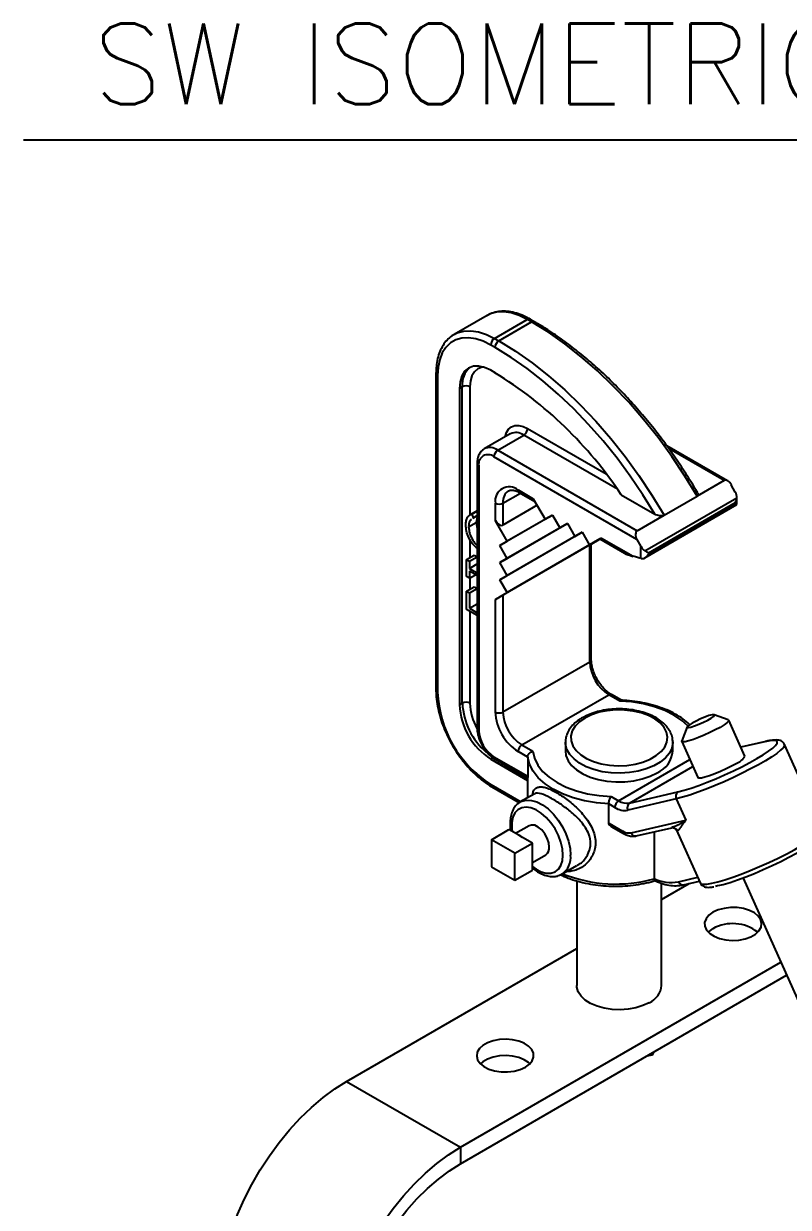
# Model space of a CAD drawing. Extents: x 9.3 to 87.2, y 1.1 to 68.8.
# Drawn here: x 9.72 to 16.84, y 57.81 to 68.82 of the extents above; entities that cross this region are included whole.
import ezdxf
from ezdxf.enums import TextEntityAlignment as Align

# ---------------------------------------------------------------- set-up
doc = ezdxf.new("R2010")
doc.units = 0
doc.header["$MEASUREMENT"] = 0
doc.layers.add('OBJECT', color=7, linetype='CONTINUOUS')
doc.styles.get("Standard").update_dxf_attribs({"font": 'SIMPLEX'})

msp = doc.modelspace()

# ---------------------------------------------------------------- linework, layer by layer
at = {"layer": 'OBJECT', "color": 1}
msp.add_line((9.722, 67.734), (20.754, 67.734), dxfattribs=at)
at = {"layer": 'OBJECT'}
for p, q in [((14.035, 66.102), (13.73, 65.926)), ((14.105, 65.889), (14.41, 66.065)), ((14.45, 66.042), (14.41, 66.065)), ((14.475, 66.044), (14.435, 66.067)), ((14.145, 65.865), (14.45, 66.042)), ((14.105, 65.889), (14.145, 65.865)), ((14.11, 65.804), (14.07, 65.827)), ((13.56, 65.562), (13.56, 62.618)), ((13.575, 65.542), (13.575, 62.598)), ((14.11, 65.569), (14.07, 65.592)), ((13.805, 65.439), (13.778, 65.424)), ((13.778, 65.424), (13.778, 62.48)), ((13.805, 62.496), (13.805, 65.439)), ((13.876, 65.439), (13.876, 64.241)), ((14.252, 65.002), (14.01, 64.862)), ((14.135, 64.849), (14.377, 64.989)), ((15.249, 64.486), (14.377, 64.989)), ((14.412, 65.05), (15.144, 64.628)), ((14.135, 64.849), (15.433, 64.1)), ((16.275, 64.563), (15.708, 64.89)), ((16.241, 64.566), (15.73, 64.861)), ((15.431, 64.019), (14.099, 64.788)), ((13.943, 64.727), (13.943, 62.263)), ((13.958, 64.706), (13.958, 62.243)), ((16.241, 64.566), (15.99, 64.421)), ((16.346, 64.459), (16.309, 64.526)), ((14.183, 64.356), (14.346, 64.45)), ((14.325, 64.479), (14.466, 64.397)), ((14.335, 64.456), (14.481, 64.372)), ((15.285, 64.434), (15.598, 64.253)), ((15.505, 63.912), (16.361, 64.406)), ((15.684, 64.245), (15.99, 64.421)), ((16.361, 64.343), (16.361, 64.408)), ((14.113, 64.193), (14.113, 64.356)), ((14.183, 64.356), (14.183, 64.152)), ((14.502, 64.336), (14.183, 64.152)), ((14.466, 64.397), (14.577, 64.206)), ((15.504, 63.848), (16.361, 64.343)), ((16.346, 64.358), (15.539, 63.892)), ((15.539, 63.885), (16.346, 64.351)), ((16.346, 64.351), (16.346, 64.358)), ((13.943, 64.286), (13.877, 64.247)), ((13.892, 64.253), (13.943, 64.283)), ((13.892, 64.253), (13.908, 64.221)), ((13.908, 64.221), (13.901, 64.213)), ((13.908, 64.221), (13.943, 64.241)), ((13.943, 64.226), (13.935, 64.177)), ((14.223, 64.002), (14.113, 64.193)), ((14.646, 64.246), (14.154, 63.962)), ((14.646, 64.246), (14.223, 64.002)), ((14.577, 64.206), (14.645, 64.246)), ((14.645, 64.246), (14.577, 64.206)), ((14.645, 64.246), (14.714, 64.127)), ((15.433, 64.1), (15.684, 64.245)), ((13.864, 64.136), (13.935, 64.177)), ((13.935, 64.177), (13.943, 64.125)), ((14.783, 64.166), (14.154, 63.803)), ((14.921, 64.087), (14.154, 63.644)), ((14.783, 64.166), (14.223, 63.843)), ((14.921, 64.087), (14.223, 63.684)), ((14.714, 64.127), (14.783, 64.166)), ((14.783, 64.166), (14.714, 64.127)), ((14.783, 64.166), (14.852, 64.047)), ((14.852, 64.047), (14.921, 64.087)), ((14.921, 64.087), (14.852, 64.047)), ((14.921, 64.087), (14.99, 63.967)), ((13.876, 64.019), (13.876, 63.85)), ((14.154, 63.962), (14.223, 64.002)), ((14.223, 63.843), (14.154, 63.962)), ((14.991, 63.968), (14.183, 63.501)), ((15.086, 64.023), (14.223, 63.524)), ((14.99, 63.967), (15.101, 64.031)), ((15.086, 64.023), (14.99, 63.967)), ((14.991, 62.88), (14.991, 63.968)), ((15.086, 64.023), (15.006, 63.976)), ((15.006, 62.9), (15.006, 63.976)), ((15.086, 64.023), (15.314, 63.891)), ((15.101, 64.031), (15.394, 63.862)), ((15.431, 64.019), (15.468, 63.952)), ((13.844, 63.832), (13.915, 63.873)), ((13.871, 63.816), (13.942, 63.857)), ((13.915, 63.873), (13.942, 63.857)), ((13.942, 63.857), (13.942, 63.791)), ((15.468, 63.843), (15.394, 63.862)), ((15.468, 63.843), (15.468, 63.952)), ((15.539, 63.892), (15.539, 63.885)), ((13.844, 63.673), (13.844, 63.832)), ((13.844, 63.832), (13.871, 63.816)), ((13.871, 63.816), (13.871, 63.75)), ((13.871, 63.75), (13.942, 63.791)), ((13.871, 63.75), (13.943, 63.709)), ((13.942, 63.791), (13.943, 63.79)), ((14.154, 63.803), (14.223, 63.843)), ((14.223, 63.684), (14.154, 63.803)), ((13.871, 63.658), (13.844, 63.673)), ((13.943, 63.682), (13.871, 63.723)), ((13.871, 63.723), (13.871, 63.658)), ((13.871, 63.658), (13.928, 63.69)), ((13.876, 63.66), (13.876, 63.556)), ((14.154, 63.644), (14.223, 63.684)), ((14.223, 63.524), (14.154, 63.644)), ((13.844, 63.537), (13.915, 63.578)), ((13.844, 63.367), (13.844, 63.537)), ((13.844, 63.537), (13.871, 63.522)), ((13.871, 63.522), (13.942, 63.563)), ((13.871, 63.522), (13.871, 63.379)), ((13.915, 63.578), (13.942, 63.563)), ((13.942, 63.563), (13.942, 63.419)), ((14.113, 63.461), (14.223, 63.524)), ((13.871, 63.379), (13.942, 63.419)), ((13.942, 63.419), (13.943, 63.419)), ((14.113, 62.414), (14.113, 63.461)), ((14.183, 63.501), (14.183, 62.414)), ((13.943, 63.31), (13.844, 63.367)), ((13.871, 63.379), (13.943, 63.337)), ((13.876, 63.349), (13.876, 62.496)), ((14.183, 62.414), (14.991, 62.88)), ((14.36, 62.108), (15.168, 62.574)), ((15.27, 62.515), (15.168, 62.574)), ((15.286, 62.523), (15.193, 62.576)), ((13.805, 62.496), (13.778, 62.48)), ((16.28, 62.341), (16.15, 62.389)), ((16.435, 62.002), (16.285, 62.337)), ((15.898, 62.275), (15.847, 62.146)), ((14.36, 62.108), (14.463, 62.049)), ((14.765, 62.133), (14.765, 62.052)), ((15.765, 62.052), (15.765, 62.133)), ((15.847, 62.141), (15.997, 61.806)), ((16.629, 62.141), (16.397, 62.087)), ((16.62, 62.137), (16.398, 62.086)), ((17.153, 61.333), (16.803, 62.113)), ((14.096, 61.991), (14.07, 61.976)), ((14.099, 61.998), (14.414, 61.816)), ((14.414, 61.995), (14.325, 62.046)), ((14.414, 61.995), (14.414, 61.816)), ((14.07, 61.976), (14.412, 61.778)), ((14.11, 61.975), (14.412, 61.8)), ((15.26, 61.588), (15.923, 61.971)), ((15.361, 61.567), (15.952, 61.907)), ((14.412, 61.801), (14.412, 61.616)), ((14.07, 61.741), (14.349, 61.579)), ((14.08, 61.718), (14.336, 61.57)), ((14.473, 61.651), (14.345, 61.577)), ((15.361, 61.567), (15.812, 61.671)), ((14.339, 61.574), (14.345, 61.577)), ((15.169, 61.38), (15.169, 61.559)), ((15.225, 61.527), (15.169, 61.559)), ((15.191, 61.628), (15.26, 61.588)), ((15.797, 61.605), (15.346, 61.501)), ((15.797, 61.605), (15.886, 61.408)), ((14.077, 61.226), (14.239, 61.32)), ((14.331, 61.267), (14.239, 61.32)), ((14.426, 61.356), (14.301, 61.284)), ((15.169, 61.38), (15.296, 61.307)), ((15.191, 61.35), (15.306, 61.284)), ((15.377, 61.29), (15.886, 61.408)), ((15.424, 61.261), (15.755, 61.338)), ((15.79, 61.329), (15.788, 61.33)), ((15.79, 61.329), (15.799, 61.316)), ((15.799, 61.316), (16.02, 60.824)), ((15.803, 61.311), (15.799, 61.316)), ((14.295, 61.101), (14.077, 61.226)), ((14.077, 61.226), (14.077, 60.975)), ((14.366, 61.247), (14.331, 61.267)), ((14.457, 61.194), (14.366, 61.247)), ((15.59, 61.3), (15.59, 60.867)), ((14.295, 61.101), (14.457, 61.194)), ((14.295, 60.849), (14.295, 61.101)), ((14.457, 61.089), (14.457, 61.194)), ((14.457, 61.048), (14.457, 61.089)), ((14.457, 61.014), (14.582, 61.086)), ((14.457, 60.943), (14.457, 61.048)), ((14.733, 60.906), (14.872, 60.987)), ((14.077, 60.975), (14.295, 60.849)), ((14.295, 60.849), (14.457, 60.943)), ((15.817, 60.835), (15.997, 60.877)), ((14.87, 60.844), (14.87, 59.871)), ((15.59, 60.863), (15.59, 60.867)), ((15.66, 59.871), (15.66, 60.822)), ((15.66, 60.671), (15.918, 60.82)), ((15.863, 60.807), (16.013, 60.842)), ((16.418, 60.868), (17.1, 59.351)), ((12.728, 58.978), (14.87, 60.215)), ((13.788, 58.366), (16.769, 60.087)), ((13.788, 58.213), (16.824, 59.965)), ((15.585, 59.25), (15.571, 59.221)), ((15.571, 59.221), (15.571, 59.242)), ((15.571, 59.221), (15.521, 59.213)), ((12.728, 58.978), (13.788, 58.366)), ((13.788, 58.366), (13.788, 58.213))]:
    msp.add_line(p, q, dxfattribs=at)
at = {"layer": 'OBJECT', "flags": 128}
for points in [[(14.41, 66.065), (14.335, 66.102), (14.261, 66.126), (14.19, 66.137), (14.124, 66.133), (14.063, 66.116), (14.035, 66.102)], [(13.733, 65.927), (13.758, 65.94), (13.818, 65.957), (13.885, 65.96), (13.955, 65.95), (14.029, 65.926), (14.105, 65.889)], [(15.99, 64.421), (15.876, 64.608), (15.754, 64.79), (15.627, 64.966), (15.493, 65.134), (15.354, 65.294), (15.21, 65.445), (15.063, 65.587), (14.913, 65.718), (14.76, 65.838), (14.606, 65.946), (14.45, 66.042)], [(14.07, 65.827), (13.999, 65.862), (13.93, 65.885), (13.864, 65.894), (13.802, 65.891), (13.745, 65.875), (13.695, 65.846), (13.653, 65.805), (13.619, 65.753), (13.595, 65.691), (13.58, 65.62), (13.575, 65.542)], [(14.145, 65.865), (14.3, 65.77), (14.454, 65.661), (14.607, 65.541), (14.758, 65.411), (14.905, 65.269), (15.049, 65.118), (15.188, 64.958), (15.321, 64.79), (15.449, 64.614), (15.57, 64.432), (15.684, 64.245)], [(15.598, 64.253), (15.487, 64.433), (15.369, 64.607), (15.245, 64.775), (15.115, 64.935), (14.981, 65.088), (14.842, 65.233), (14.7, 65.368), (14.555, 65.493), (14.408, 65.608), (14.259, 65.712), (14.11, 65.804)], [(14.07, 65.592), (14.013, 65.619), (13.958, 65.631), (13.908, 65.629), (13.864, 65.613), (13.827, 65.583), (13.8, 65.54), (13.784, 65.486), (13.778, 65.424)], [(14.004, 65.622), (13.99, 65.62), (13.951, 65.605), (13.919, 65.579), (13.895, 65.541), (13.881, 65.494), (13.876, 65.439)], [(14.205, 64.974), (14.217, 65.012), (14.236, 65.043), (14.262, 65.065), (14.295, 65.077), (14.331, 65.079), (14.371, 65.07), (14.412, 65.05)], [(14.947, 62.358), (14.895, 62.322), (14.855, 62.281), (14.829, 62.238), (14.816, 62.192), (14.818, 62.145), (14.834, 62.099), (14.864, 62.056), (14.907, 62.017), (14.961, 61.982), (15.025, 61.954), (15.097, 61.933), (15.175, 61.92), (15.255, 61.914), (15.335, 61.917), (15.414, 61.929), (15.487, 61.948), (15.553, 61.975), (15.61, 62.008), (15.656, 62.046), (15.69, 62.088), (15.709, 62.133), (15.715, 62.18), (15.706, 62.226), (15.683, 62.271), (15.646, 62.312), (15.597, 62.349), (15.538, 62.381), (15.469, 62.405), (15.394, 62.423), (15.315, 62.432), (15.235, 62.433), (15.155, 62.426), (15.079, 62.411), (15.009, 62.388), (14.947, 62.358)], [(15.905, 62.284), (15.848, 62.336), (15.774, 62.385), (15.689, 62.428), (15.594, 62.463), (15.491, 62.489), (15.382, 62.507), (15.27, 62.515)], [(16.28, 62.341), (16.284, 62.338), (16.282, 62.328), (16.268, 62.313), (16.241, 62.294), (16.205, 62.271), (16.16, 62.247), (16.11, 62.222), (16.057, 62.198), (16.005, 62.177), (15.956, 62.159), (15.914, 62.146), (15.88, 62.138), (15.858, 62.136), (15.847, 62.14), (15.847, 62.146)], [(15.944, 62.311), (15.916, 62.293), (15.9, 62.279), (15.898, 62.271), (15.909, 62.269), (15.933, 62.274), (15.967, 62.284), (16.007, 62.3), (16.049, 62.319), (16.089, 62.338), (16.121, 62.357), (16.144, 62.373), (16.153, 62.384), (16.148, 62.389), (16.13, 62.388), (16.101, 62.38), (16.064, 62.367), (16.022, 62.35), (15.981, 62.33), (15.944, 62.311)], [(15.765, 62.136), (15.765, 62.127), (15.756, 62.078), (15.733, 62.031), (15.696, 61.987), (15.647, 61.947), (15.587, 61.913), (15.518, 61.884), (15.441, 61.863), (15.36, 61.85), (15.276, 61.845), (15.191, 61.848), (15.108, 61.859), (15.03, 61.878), (14.959, 61.905), (14.897, 61.938), (14.845, 61.977), (14.805, 62.02), (14.778, 62.066), (14.766, 62.115), (14.765, 62.134)], [(16.803, 62.113), (16.803, 62.101), (16.791, 62.082), (16.768, 62.058), (16.732, 62.029), (16.685, 61.996), (16.628, 61.961), (16.562, 61.923), (16.489, 61.884), (16.411, 61.844), (16.328, 61.804), (16.244, 61.766), (16.159, 61.73), (16.076, 61.696), (15.997, 61.667), (15.923, 61.641), (15.856, 61.621), (15.797, 61.605)], [(15.812, 61.671), (15.869, 61.686), (15.934, 61.706), (16.007, 61.731), (16.084, 61.76), (16.165, 61.793), (16.246, 61.829), (16.328, 61.866), (16.406, 61.905), (16.48, 61.943), (16.547, 61.98), (16.606, 62.016), (16.655, 62.049), (16.694, 62.078), (16.708, 62.09)], [(16.708, 62.09), (16.721, 62.103), (16.736, 62.123), (16.737, 62.138), (16.726, 62.146), (16.702, 62.149), (16.667, 62.146), (16.62, 62.137)], [(16.629, 62.141), (16.627, 62.14), (16.62, 62.137)], [(15.169, 61.559), (15.054, 61.569), (14.943, 61.588), (14.837, 61.616), (14.739, 61.652), (14.651, 61.696), (14.575, 61.747), (14.512, 61.803), (14.464, 61.864), (14.431, 61.929), (14.414, 61.995)], [(14.463, 62.049), (14.477, 61.984), (14.507, 61.921), (14.553, 61.862), (14.613, 61.807), (14.687, 61.757), (14.772, 61.715), (14.867, 61.68), (14.971, 61.654), (15.079, 61.636), (15.191, 61.628)], [(14.765, 62.052), (14.77, 62.009), (14.79, 61.961), (14.823, 61.916), (14.869, 61.875), (14.927, 61.839), (14.994, 61.809), (15.069, 61.786), (15.149, 61.771), (15.233, 61.763), (15.318, 61.765), (15.401, 61.774), (15.48, 61.791), (15.554, 61.816), (15.618, 61.847)], [(15.997, 61.806), (15.998, 61.805), (16.008, 61.801), (16.031, 61.803), (16.064, 61.811), (16.107, 61.824), (16.155, 61.842), (16.208, 61.863), (16.26, 61.887), (16.311, 61.912), (16.355, 61.936)], [(14.345, 61.577), (14.36, 61.584), (14.402, 61.595), (14.45, 61.592), (14.5, 61.577), (14.552, 61.55), (14.604, 61.512), (14.653, 61.464), (14.698, 61.408), (14.738, 61.346), (14.77, 61.28), (14.794, 61.212), (14.808, 61.146), (14.813, 61.084)], [(14.742, 61.084), (14.738, 61.142), (14.723, 61.203), (14.7, 61.266), (14.668, 61.326), (14.63, 61.382), (14.587, 61.432), (14.54, 61.473), (14.492, 61.504), (14.444, 61.523), (14.399, 61.529), (14.358, 61.524), (14.323, 61.505), (14.295, 61.476), (14.276, 61.435), (14.266, 61.386), (14.266, 61.331), (14.27, 61.303)], [(14.614, 61.158), (14.609, 61.198), (14.595, 61.24), (14.573, 61.281), (14.544, 61.317), (14.512, 61.344), (14.479, 61.36), (14.449, 61.363), (14.426, 61.356)], [(16.02, 60.824), (16.027, 60.817), (16.048, 60.812), (16.082, 60.813), (16.128, 60.821), (16.184, 60.834), (16.249, 60.853), (16.323, 60.878), (16.402, 60.907), (16.486, 60.94), (16.572, 60.976), (16.659, 61.015), (16.744, 61.055), (16.825, 61.096), (16.901, 61.136), (16.969, 61.175), (17.029, 61.212), (17.078, 61.245), (17.115, 61.275), (17.141, 61.3), (17.153, 61.32), (17.153, 61.333)], [(17.086, 61.208), (17.075, 61.199), (17.033, 61.169), (16.979, 61.135), (16.917, 61.098), (16.846, 61.06), (16.77, 61.021), (16.689, 60.982), (16.607, 60.945), (16.524, 60.91), (16.444, 60.878), (16.367, 60.85), (16.297, 60.826), (16.234, 60.808), (16.181, 60.796), (16.163, 60.792)], [(14.457, 60.978), (14.492, 60.953), (14.54, 60.928), (14.587, 60.915), (14.63, 60.915), (14.668, 60.927), (14.7, 60.951), (14.723, 60.986), (14.738, 61.031), (14.742, 61.084)], [(16.138, 60.551), (16.1, 60.523), (16.074, 60.491), (16.061, 60.456), (16.063, 60.421), (16.079, 60.386), (16.108, 60.355), (16.149, 60.328), (16.2, 60.308), (16.257, 60.295), (16.318, 60.29), (16.379, 60.293), (16.438, 60.304), (16.49, 60.323), (16.534, 60.348), (16.566, 60.378), (16.586, 60.412), (16.591, 60.447), (16.582, 60.483), (16.559, 60.516), (16.524, 60.545), (16.478, 60.568), (16.424, 60.585), (16.364, 60.595), (16.302, 60.596), (16.242, 60.588), (16.186, 60.573), (16.138, 60.551)], [(16.138, 60.399), (16.1, 60.371), (16.095, 60.367)], [(15.544, 59.71), (15.486, 59.683), (15.42, 59.662), (15.349, 59.649), (15.274, 59.643), (15.199, 59.647), (15.127, 59.658), (15.059, 59.677), (14.999, 59.703), (14.949, 59.735), (14.91, 59.772), (14.883, 59.812), (14.871, 59.855), (14.87, 59.871)], [(14.392, 59.11), (14.43, 59.138), (14.456, 59.17), (14.469, 59.205), (14.467, 59.24), (14.451, 59.275), (14.422, 59.306), (14.381, 59.333), (14.33, 59.353), (14.273, 59.366), (14.212, 59.371), (14.151, 59.368), (14.092, 59.357), (14.04, 59.338), (13.996, 59.313), (13.964, 59.283), (13.944, 59.249), (13.939, 59.214), (13.948, 59.179), (13.971, 59.146), (14.006, 59.116), (14.052, 59.093), (14.106, 59.076), (14.166, 59.067), (14.227, 59.066), (14.288, 59.073), (14.344, 59.088), (14.392, 59.11)], [(14.434, 59.142), (14.422, 59.153), (14.381, 59.18), (14.33, 59.2), (14.273, 59.214), (14.212, 59.219), (14.151, 59.216), (14.092, 59.204), (14.04, 59.186), (13.996, 59.161), (13.974, 59.142)], [(11.535, 56.912), (11.54, 57.042), (11.555, 57.177), (11.58, 57.315), (11.615, 57.456), (11.66, 57.598), (11.714, 57.74), (11.776, 57.881), (11.846, 58.02), (11.924, 58.155), (12.009, 58.285), (12.1, 58.409), (12.196, 58.527), (12.297, 58.636), (12.401, 58.737), (12.509, 58.828), (12.618, 58.909), (12.728, 58.978)], [(12.596, 56.3), (12.601, 56.43), (12.616, 56.565), (12.641, 56.703), (12.676, 56.844), (12.721, 56.986), (12.774, 57.128), (12.837, 57.269), (12.907, 57.408), (12.985, 57.542), (13.07, 57.673), (13.16, 57.797), (13.257, 57.915), (13.358, 58.024), (13.462, 58.125), (13.569, 58.216), (13.678, 58.297), (13.788, 58.366)], [(12.728, 56.376), (12.733, 56.499), (12.748, 56.627), (12.773, 56.758), (12.809, 56.891), (12.853, 57.026), (12.907, 57.16), (12.969, 57.292), (13.038, 57.422), (13.116, 57.547), (13.199, 57.667), (13.288, 57.78), (13.383, 57.886), (13.481, 57.983), (13.582, 58.07), (13.685, 58.147), (13.788, 58.213)]]:
    msp.add_lwpolyline(points, dxfattribs=at)
at = {"layer": 'OBJECT'}
for centre, radius, start, end in [((14.425, 66.045), 0.0251, 65.6908, 125.6194), ((14.465, 66.022), 0.0248, 65.1904, 126.1083), ((14.146, 65.824), 0.0768, 122.6053, 177.3945), ((14.186, 65.801), 0.0768, 122.6053, 177.3945), ((14.018, 65.459), 0.214, 131.0979, 185.1341), ((13.584, 65.564), 0.0242, 184.3521, 246.9538), ((12.144, 62.357), 3.765, 33.4707, 58.5356), ((13.84, 65.371), 0.0769, 62.6101, 117.39), ((14.304, 64.887), 0.126, 54.3822, 114.3076), ((14.336, 65.054), 0.0768, 302.6055, 357.3943), ((14.062, 64.75), 0.123, 53.6642, 115.4001), ((14.176, 64.784), 0.0768, 122.6062, 177.3938), ((14.044, 64.72), 0.0873, 50.7972, 189.2138), ((13.968, 64.729), 0.0251, 185.7096, 245.6248), ((14.242, 64.377), 0.131, 50.797, 189.2139), ((14.306, 64.37), 0.123, 124.8713, 186.31), ((14.348, 64.475), 0.0231, 171.3316, 237.3562), ((14.148, 64.425), 0.0769, 242.6095, 297.3904), ((14.981, 62.903), 0.0251, 294.3741, 354.3057), ((15.375, 62.898), 0.384, 182.6054, 237.3945), ((13.585, 62.621), 0.0251, 185.6938, 245.6259), ((14.645, 62.644), 1.071, 182.4871, 237.5129), ((15.182, 62.554), 0.0245, 64.6565, 126.4266), ((14.411, 62.509), 0.633, 182.6055, 237.3945), ((13.84, 62.428), 0.0769, 62.6101, 117.39), ((14.443, 62.525), 0.638, 182.6499, 229.6446), ((14.392, 62.513), 0.517, 181.8866, 209.3009), ((14.573, 62.435), 0.461, 182.6054, 237.3945), ((14.148, 62.482), 0.0769, 242.6095, 297.3904), ((14.567, 62.431), 0.384, 182.6054, 237.3945), ((13.968, 62.266), 0.0251, 185.6954, 245.6254), ((14.265, 62.257), 0.307, 182.6054, 237.3945), ((14.402, 62.043), 0.0768, 122.6053, 177.3947), ((14.122, 61.994), 0.0231, 171.3327, 237.3551), ((15.52, 62.073), 0.246, 293.6248, 355.055), ((16.308, 62.074), 0.146, 288.7898, 330.4666), ((14.093, 61.738), 0.024, 172.7466, 235.9554), ((15.843, 61.629), 0.0515, 126.2968, 207.8018), ((15.301, 61.523), 0.0768, 122.6053, 177.3947), ((15.338, 61.708), 0.143, 236.6991, 279.2319), ((15.392, 61.525), 0.0515, 126.2986, 207.8005), ((15.319, 61.67), 0.172, 236.6988, 279.2315), ((15.759, 61.291), 0.0488, 24.1589, 50.3655), ((14.276, 61.132), 0.147, 52.029, 67.9763), ((15.359, 61.403), 0.114, 236.6985, 279.2322), ((15.319, 61.304), 0.0235, 171.975, 236.7281), ((15.417, 61.303), 0.0423, 198.605, 278.8724), ((14.538, 61.149), 0.0765, 304.8222, 6.4895), ((14.312, 61.069), 0.147, 352.0293, 7.9707), ((14.627, 61.061), 0.187, 304.6637, 7.0245), ((15.233, 62.134), 1.32, 248.0111, 285.7119), ((15.75, 61.192), 0.363, 243.8079, 280.5074), ((15.858, 60.85), 0.0437, 200.0821, 277.3944), ((16.322, 60.062), 0.384, 52.5171, 118.7179), ((15.465, 59.889), 0.196, 293.866, 354.8139)]:
    msp.add_arc(centre, radius, start, end, dxfattribs=at)
for centre, major_axis, ratio, start_param, end_param in [((16.274, 64.506), (-0.0326, 0.0603), 0.595383, 4.729283, 6.30008), ((16.311, 64.438), (-0.0348, 0.0642), 0.558702, 3.910079, 4.727266), ((16.311, 64.379), (0.0354, 0.0612), 0.577335, 4.71243, 5.466039), ((16.311, 64.372), (0.05, -0.0289), 0.00007, 6.283145, 7.068624), ((14.148, 64.214), (-0.0354, 0.0612), 0.577335, 1.570756, 3.141552), ((15.466, 64.04), (-0.0326, 0.0603), 0.595383, 0.016894, 1.587691), ((14.956, 63.947), (0.05, 0.0289), 0.00007, 6.283145, 7.068543), ((15.136, 64.052), (0.05, 0.0289), 0.00007, 2.356154, 3.141633), ((15.429, 63.882), (0.132, -0.027), 0.206185, 3.699612, 4.485092), ((15.504, 63.972), (-0.0348, 0.0642), 0.558702, 1.585674, 2.402861), ((15.504, 63.905), (0.0354, 0.0612), 0.577335, 3.41167, 4.71243), ((15.504, 63.913), (0.05, -0.0289), 0.00007, 0.785439, 1.539048), ((15.504, 63.863), (0.0498, 0.0096), 0.40502, 3.849247, 4.119283), ((14.148, 63.481), (0.05, 0.0289), 0.00007, 0.785358, 2.356154)]:
    msp.add_ellipse(centre, major_axis=major_axis, ratio=ratio, start_param=start_param, end_param=end_param, dxfattribs=at)
for points, knots in [([(14.435, 66.067), (14.423, 66.074), (14.387, 66.094), (14.327, 66.119), (14.257, 66.137), (14.189, 66.144), (14.125, 66.137), (14.072, 66.122), (14.044, 66.105), (14.033, 66.099)], [0, 0, 0, 0, 0.087248, 0.252462, 0.417721, 0.581865, 0.743604, 0.90203, 1, 1, 1, 1]), ([(15.997, 64.45), (15.985, 64.47), (15.941, 64.545), (15.859, 64.674), (15.75, 64.835), (15.635, 64.991), (15.515, 65.141), (15.391, 65.285), (15.263, 65.421), (15.132, 65.55), (14.998, 65.671), (14.862, 65.783), (14.724, 65.886), (14.595, 65.973), (14.512, 66.023), (14.475, 66.044)], [0, 0, 0, 0, 0.028078, 0.110473, 0.192881, 0.275296, 0.35772, 0.440157, 0.52261, 0.605082, 0.687575, 0.770092, 0.852633, 0.935201, 1, 1, 1, 1]), ([(13.734, 65.926), (13.725, 65.922), (13.699, 65.908), (13.662, 65.874), (13.624, 65.825), (13.595, 65.767), (13.574, 65.702), (13.562, 65.633), (13.561, 65.584), (13.56, 65.562)], [0, 0, 0, 0, 0.076251, 0.230456, 0.384952, 0.541581, 0.70114, 0.863227, 1, 1, 1, 1]), ([(14.01, 64.86), (14.002, 64.856), (13.984, 64.845), (13.964, 64.817), (13.948, 64.78), (13.943, 64.749), (13.943, 64.73), (13.943, 64.727)], [0, 0, 0, 0, 0.167047, 0.415989, 0.668037, 0.942765, 1, 1, 1, 1]), ([(14.236, 64.47), (14.241, 64.473), (14.251, 64.478), (14.274, 64.479), (14.303, 64.473), (14.325, 64.461), (14.335, 64.456)], [0, 0, 0, 0, 0.245732, 0.509125, 0.761474, 1, 1, 1, 1]), ([(15.996, 64.45), (15.998, 64.447), (16.001, 64.442), (16.001, 64.433), (15.997, 64.426), (15.992, 64.422), (15.99, 64.421)], [0, 0, 0, 0, 0.262642, 0.574231, 0.821706, 1, 1, 1, 1]), ([(13.837, 64.153), (13.838, 64.167), (13.84, 64.194), (13.855, 64.234), (13.878, 64.246), (13.892, 64.253)], [0, 0, 0, 0, 0.2808447, 0.5614433, 1, 1, 1, 1]), ([(13.891, 64.204), (13.884, 64.198), (13.866, 64.185), (13.865, 64.155), (13.864, 64.136)], [0, 0, 0, 0, 0.395591, 1, 1, 1, 1]), ([(15.684, 64.245), (15.681, 64.243), (15.674, 64.24), (15.659, 64.238), (15.639, 64.239), (15.617, 64.244), (15.604, 64.25), (15.598, 64.253)], [0, 0, 0, 0, 0.138344, 0.276042, 0.470202, 0.74205, 1, 1, 1, 1]), ([(13.943, 63.937), (13.933, 63.945), (13.903, 63.967), (13.867, 64.027), (13.841, 64.095), (13.839, 64.134), (13.837, 64.153)], [0, 0, 0, 0, 0.1597758, 0.4858043, 0.7427091, 1, 1, 1, 1]), ([(13.864, 64.136), (13.866, 64.116), (13.87, 64.075), (13.899, 64.014), (13.926, 63.976), (13.941, 63.965), (13.943, 63.963)], [0, 0, 0, 0, 0.3424243, 0.6846111, 0.9539585, 1, 1, 1, 1]), ([(15.193, 62.576), (15.186, 62.58), (15.168, 62.591), (15.137, 62.617), (15.101, 62.656), (15.069, 62.701), (15.042, 62.751), (15.021, 62.802), (15.009, 62.851), (15.006, 62.883), (15.006, 62.898), (15.006, 62.9)], [0, 0, 0, 0, 0.067195, 0.197029, 0.328081, 0.460157, 0.59276, 0.725245, 0.856826, 0.979679, 1, 1, 1, 1]), ([(13.56, 62.618), (13.56, 62.604), (13.561, 62.562), (13.569, 62.49), (13.588, 62.402), (13.614, 62.314), (13.649, 62.225), (13.692, 62.139), (13.741, 62.055), (13.796, 61.976), (13.856, 61.903), (13.92, 61.837), (13.987, 61.779), (14.041, 61.741), (14.072, 61.722), (14.08, 61.718)], [0, 0, 0, 0, 0.044818, 0.129353, 0.213789, 0.298089, 0.382268, 0.466367, 0.550437, 0.634532, 0.718694, 0.802982, 0.887454, 0.972156, 1, 1, 1, 1]), ([(15.764, 62.136), (15.763, 62.149), (15.762, 62.179), (15.746, 62.224), (15.718, 62.269), (15.679, 62.311), (15.63, 62.349), (15.571, 62.381), (15.504, 62.407), (15.432, 62.427), (15.355, 62.439), (15.277, 62.444), (15.198, 62.441), (15.12, 62.431), (15.046, 62.414), (14.979, 62.39), (14.94, 62.37), (14.922, 62.36)], [0, 0, 0, 0, 0.049755, 0.113338, 0.177704, 0.243923, 0.312005, 0.381218, 0.450763, 0.52019, 0.589444, 0.658579, 0.727688, 0.796868, 0.866209, 0.935826, 1, 1, 1, 1]), ([(15.283, 62.523), (15.281, 62.523), (15.277, 62.522), (15.272, 62.517), (15.27, 62.515), (15.27, 62.515)], [0, 0, 0, 0, 0.531195, 0.989389, 1, 1, 1, 1]), ([(15.922, 62.296), (15.916, 62.302), (15.893, 62.326), (15.842, 62.363), (15.77, 62.406), (15.689, 62.442), (15.602, 62.473), (15.509, 62.497), (15.412, 62.514), (15.336, 62.521), (15.292, 62.523), (15.283, 62.523)], [0, 0, 0, 0, 0.044142, 0.174627, 0.305946, 0.437516, 0.568982, 0.700264, 0.831367, 0.962338, 1, 1, 1, 1]), ([(14.922, 62.36), (14.912, 62.354), (14.882, 62.336), (14.841, 62.302), (14.802, 62.257), (14.777, 62.207), (14.765, 62.165), (14.766, 62.141), (14.766, 62.134)], [0, 0, 0, 0, 0.109116, 0.315301, 0.521201, 0.723281, 0.918675, 1, 1, 1, 1]), ([(13.943, 62.263), (13.943, 62.254), (13.944, 62.229), (13.953, 62.185), (13.972, 62.133), (13.999, 62.084), (14.032, 62.039), (14.069, 62.001), (14.097, 61.983), (14.11, 61.975)], [0, 0, 0, 0, 0.084368, 0.238908, 0.392869, 0.546382, 0.700223, 0.855221, 1, 1, 1, 1]), ([(16.802, 62.113), (16.801, 62.115), (16.798, 62.126), (16.782, 62.14), (16.762, 62.15), (16.739, 62.154), (16.71, 62.154), (16.673, 62.15), (16.642, 62.144), (16.629, 62.141)], [0, 0, 0, 0, 0.029634, 0.147464, 0.262281, 0.396479, 0.583207, 0.817642, 1, 1, 1, 1]), ([(14.414, 61.995), (14.414, 62), (14.415, 62.009), (14.423, 62.022), (14.434, 62.034), (14.448, 62.044), (14.458, 62.047), (14.463, 62.049), (14.463, 62.049)], [0, 0, 0, 0, 0.197771, 0.395373, 0.598086, 0.812873, 0.995765, 1, 1, 1, 1]), ([(14.414, 61.816), (14.414, 61.813), (14.414, 61.807), (14.413, 61.801), (14.413, 61.8), (14.413, 61.8)], [0, 0, 0, 0, 0.295942, 0.590031, 1, 1, 1, 1]), ([(14.459, 61.643), (14.461, 61.653), (14.468, 61.69), (14.493, 61.711), (14.53, 61.72), (14.566, 61.716), (14.609, 61.702), (14.67, 61.674), (14.754, 61.621), (14.857, 61.539), (14.937, 61.455), (14.991, 61.378), (15.023, 61.316), (15.042, 61.253), (15.047, 61.199), (15.04, 61.13), (15.008, 61.05), (14.942, 60.982), (14.876, 60.947), (14.825, 60.931), (14.79, 60.931), (14.776, 60.931)], [0, 0, 0, 0, 0.031647, 0.113115, 0.156727, 0.200305, 0.241406, 0.282485, 0.356519, 0.430655, 0.512645, 0.558299, 0.603932, 0.647976, 0.691999, 0.716831, 0.799022, 0.879635, 0.923293, 0.966925, 1, 1, 1, 1]), ([(14.873, 60.989), (14.876, 60.99), (14.91, 61.002), (14.96, 61.06), (14.994, 61.13), (15.002, 61.207), (14.992, 61.255), (14.968, 61.31), (14.945, 61.35), (14.892, 61.417), (14.814, 61.49), (14.715, 61.563), (14.617, 61.622), (14.536, 61.656), (14.49, 61.665), (14.477, 61.651), (14.476, 61.649)], [0, 0, 0, 0, 0.009573, 0.111598, 0.213449, 0.243964, 0.3447, 0.352097, 0.409468, 0.466895, 0.572114, 0.668331, 0.764811, 0.871214, 0.983192, 1, 1, 1, 1]), ([(14.339, 61.571), (14.331, 61.567), (14.311, 61.554), (14.287, 61.523), (14.265, 61.48), (14.253, 61.43), (14.25, 61.374), (14.251, 61.333), (14.257, 61.311), (14.257, 61.31)], [0, 0, 0, 0, 0.098124, 0.268249, 0.440719, 0.619757, 0.805371, 0.994541, 1, 1, 1, 1]), ([(15.169, 61.559), (15.169, 61.564), (15.17, 61.573), (15.173, 61.589), (15.178, 61.605), (15.185, 61.618), (15.189, 61.625), (15.191, 61.628), (15.191, 61.628)], [0, 0, 0, 0, 0.197771, 0.395373, 0.598086, 0.812873, 0.995764, 1, 1, 1, 1]), ([(15.192, 61.351), (15.19, 61.351), (15.184, 61.354), (15.176, 61.362), (15.17, 61.371), (15.169, 61.378), (15.169, 61.38)], [0, 0, 0, 0, 0.097444, 0.481141, 0.777155, 1, 1, 1, 1]), ([(15.886, 61.408), (15.886, 61.407), (15.875, 61.401), (15.838, 61.378), (15.793, 61.349), (15.763, 61.342), (15.754, 61.34)], [0, 0, 0, 0, 0.003253, 0.203362, 0.745963, 1, 1, 1, 1]), ([(15.754, 61.337), (15.756, 61.338), (15.762, 61.34), (15.78, 61.337), (15.786, 61.331), (15.788, 61.329)], [0, 0, 0, 0, 0.1469692, 0.7534227, 1, 1, 1, 1]), ([(15.886, 61.408), (15.886, 61.407), (15.878, 61.397), (15.861, 61.375), (15.839, 61.344), (15.823, 61.322), (15.811, 61.309), (15.806, 61.311), (15.803, 61.311)], [0, 0, 0, 0, 0.002751, 0.176458, 0.410877, 0.649439, 0.822591, 1, 1, 1, 1]), ([(15.306, 61.284), (15.314, 61.28), (15.335, 61.269), (15.37, 61.259), (15.402, 61.257), (15.419, 61.261), (15.424, 61.261)], [0, 0, 0, 0, 0.20627, 0.552368, 0.874994, 1, 1, 1, 1]), ([(14.457, 60.963), (14.473, 60.951), (14.505, 60.926), (14.557, 60.9), (14.608, 60.885), (14.657, 60.882), (14.699, 60.889), (14.723, 60.902), (14.734, 60.908)], [0, 0, 0, 0, 0.1688132, 0.3542032, 0.5405094, 0.7052818, 0.8640939, 1, 1, 1, 1]), ([(14.719, 60.901), (14.742, 60.89), (14.793, 60.867), (14.878, 60.84), (14.972, 60.817), (15.07, 60.802), (15.17, 60.794), (15.271, 60.793), (15.372, 60.799), (15.47, 60.814), (15.546, 60.829), (15.587, 60.843), (15.599, 60.846)], [0, 0, 0, 0, 0.094137, 0.202432, 0.310572, 0.418571, 0.526471, 0.634329, 0.742204, 0.850139, 0.958196, 1, 1, 1, 1]), ([(15.596, 60.846), (15.596, 60.846), (15.595, 60.846), (15.593, 60.85), (15.591, 60.857), (15.591, 60.862), (15.59, 60.863)], [0, 0, 0, 0, 0.101714, 0.536817, 0.912073, 1, 1, 1, 1]), ([(15.596, 60.846), (15.605, 60.842), (15.637, 60.827), (15.693, 60.809), (15.762, 60.798), (15.819, 60.798), (15.851, 60.805), (15.863, 60.807)], [0, 0, 0, 0, 0.092325, 0.348625, 0.604335, 0.857165, 1, 1, 1, 1]), ([(16.021, 60.825), (16.022, 60.823), (16.024, 60.812), (16.04, 60.798), (16.06, 60.788), (16.083, 60.783), (16.11, 60.783), (16.133, 60.786), (16.146, 60.788)], [0, 0, 0, 0, 0.033063, 0.186978, 0.335839, 0.508209, 0.746143, 1, 1, 1, 1])]:
    msp.add_open_spline(points, degree=3, knots=knots, dxfattribs=at)

# ---------------------------------------------------------------- texts
at = {"layer": 'OBJECT', "color": 1}
msp.add_text('SW ISOMETRIC VIEW', height=0.75, dxfattribs=at).set_placement((15.254, 68.066), align=Align.CENTER)

doc.saveas('drawing.dxf')
